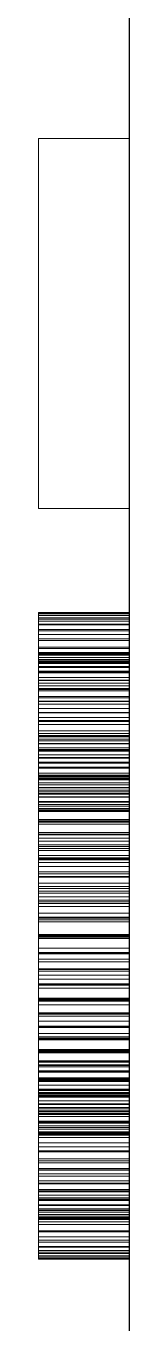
# Paper-space layout '01_三视图' of a CAD drawing. Header units: millimetres. Extents: x 8 to 450, y 8 to 289.
# Drawn here: x 177.12 to 177.25, y 88.308 to 90.158 of the extents above; entities that cross this region are included whole.
import ezdxf

# ---------------------------------------------------------------- set-up
doc = ezdxf.new("R2010")
doc.units = ezdxf.units.MM
doc.linetypes.add('WP_HIDDEN', pattern=[2.3, 1.5, -0.8])
doc.layers.add('HIDDEN', color=7, linetype='WP_HIDDEN', lineweight=13)
doc.layers.add('VISIBLE', color=7, linetype='CONTINUOUS', lineweight=25)

psp = doc.layouts.new('01_三视图')

# ---------------------------------------------------------------- linework, layer by layer
at = {"layer": 'HIDDEN'}
for points in [[(177.12, 89.4698), (177.12, 89.9977)], [(177.25, 89.9977), (177.12, 89.9977)], [(177.25, 89.4698), (177.25, 89.9977)], [(177.25, 89.4698), (177.12, 89.4698)], [(177.12, 89.3213), (177.12, 89.3218)], [(177.25, 89.3218), (177.12, 89.3218)], [(177.12, 89.3218), (177.12, 89.3208)], [(177.12, 89.3198), (177.12, 89.3213)], [(177.25, 89.3213), (177.12, 89.3213)], [(177.25, 89.3208), (177.12, 89.3208)], [(177.12, 89.3208), (177.12, 89.3176)], [(177.12, 89.3173), (177.12, 89.3198)], [(177.25, 89.3198), (177.12, 89.3198)], [(177.25, 89.3176), (177.12, 89.3176)], [(177.12, 89.3176), (177.12, 89.3123)], [(177.12, 89.3139), (177.12, 89.3173)], [(177.25, 89.3173), (177.12, 89.3173)], [(177.25, 89.3218), (177.25, 89.3208)], [(177.25, 89.3213), (177.25, 89.3218)], [(177.25, 89.3198), (177.25, 89.3213)], [(177.25, 89.3208), (177.25, 89.3176)], [(177.25, 89.3173), (177.25, 89.3198)], [(177.25, 89.3176), (177.25, 89.3123)], [(177.25, 89.3139), (177.25, 89.3173)], [(177.12, 89.3094), (177.12, 89.3139)], [(177.25, 89.3139), (177.12, 89.3139)], [(177.25, 89.3123), (177.12, 89.3123)], [(177.12, 89.3123), (177.12, 89.305)], [(177.12, 89.304), (177.12, 89.3094)], [(177.25, 89.3094), (177.12, 89.3094)], [(177.25, 89.305), (177.12, 89.305)], [(177.12, 89.305), (177.12, 89.2955)], [(177.12, 89.2975), (177.12, 89.304)], [(177.25, 89.304), (177.12, 89.304)], [(177.12, 89.2901), (177.12, 89.2975)], [(177.25, 89.2975), (177.12, 89.2975)], [(177.25, 89.3094), (177.25, 89.3139)], [(177.25, 89.3123), (177.25, 89.305)], [(177.25, 89.304), (177.25, 89.3094)], [(177.25, 89.305), (177.25, 89.2955)], [(177.25, 89.2975), (177.25, 89.304)], [(177.25, 89.2901), (177.25, 89.2975)], [(177.25, 89.2955), (177.12, 89.2955)], [(177.12, 89.2955), (177.12, 89.284)], [(177.12, 89.2816), (177.12, 89.2901)], [(177.25, 89.2901), (177.12, 89.2901)], [(177.25, 89.284), (177.12, 89.284)], [(177.12, 89.284), (177.12, 89.2703)], [(177.12, 89.2722), (177.12, 89.2816)], [(177.25, 89.2816), (177.12, 89.2816)], [(177.25, 89.2955), (177.25, 89.284)], [(177.25, 89.2816), (177.25, 89.2901)], [(177.25, 89.284), (177.25, 89.2703)], [(177.25, 89.2722), (177.25, 89.2816)], [(177.12, 89.2618), (177.12, 89.2722)], [(177.25, 89.2722), (177.12, 89.2722)], [(177.25, 89.2703), (177.12, 89.2703)], [(177.12, 89.2703), (177.12, 89.2545)], [(177.25, 89.2645), (177.12, 89.2645)], [(177.12, 89.2645), (177.12, 89.2641)], [(177.12, 89.2637), (177.12, 89.2645)], [(177.25, 89.2641), (177.12, 89.2641)], [(177.12, 89.2641), (177.12, 89.2628)], [(177.25, 89.2637), (177.12, 89.2637)], [(177.12, 89.2613), (177.12, 89.2637)], [(177.25, 89.2628), (177.12, 89.2628)], [(177.12, 89.2628), (177.12, 89.2606)], [(177.12, 89.2504), (177.12, 89.2618)], [(177.25, 89.2618), (177.12, 89.2618)], [(177.25, 89.2613), (177.12, 89.2613)], [(177.12, 89.2573), (177.12, 89.2613)], [(177.25, 89.2606), (177.12, 89.2606)], [(177.12, 89.2606), (177.12, 89.2576)], [(177.25, 89.2618), (177.25, 89.2722)], [(177.25, 89.2703), (177.25, 89.2545)], [(177.25, 89.2645), (177.25, 89.2641)], [(177.25, 89.2637), (177.25, 89.2645)], [(177.25, 89.2641), (177.25, 89.2628)], [(177.25, 89.2613), (177.25, 89.2637)], [(177.25, 89.2628), (177.25, 89.2606)], [(177.25, 89.2504), (177.25, 89.2618)], [(177.25, 89.2573), (177.25, 89.2613)], [(177.25, 89.2606), (177.25, 89.2576)], [(177.25, 89.2576), (177.12, 89.2576)], [(177.12, 89.2576), (177.12, 89.2536)], [(177.25, 89.2573), (177.12, 89.2573)], [(177.12, 89.2518), (177.12, 89.2573)], [(177.25, 89.2545), (177.12, 89.2545)], [(177.12, 89.2545), (177.12, 89.2367)], [(177.25, 89.2536), (177.12, 89.2536)], [(177.12, 89.2536), (177.12, 89.2488)], [(177.25, 89.2518), (177.12, 89.2518)], [(177.12, 89.2446), (177.12, 89.2518)], [(177.12, 89.238), (177.12, 89.2504)], [(177.25, 89.2504), (177.12, 89.2504)], [(177.25, 89.2488), (177.12, 89.2488)], [(177.12, 89.2488), (177.12, 89.2432)], [(177.25, 89.2446), (177.12, 89.2446)], [(177.12, 89.2358), (177.12, 89.2446)], [(177.25, 89.2432), (177.12, 89.2432)], [(177.12, 89.2432), (177.12, 89.2366)], [(177.25, 89.2576), (177.25, 89.2536)], [(177.25, 89.2518), (177.25, 89.2573)], [(177.25, 89.2545), (177.25, 89.2367)], [(177.25, 89.2536), (177.25, 89.2488)], [(177.25, 89.2446), (177.25, 89.2518)], [(177.25, 89.238), (177.25, 89.2504)], [(177.25, 89.2488), (177.25, 89.2432)], [(177.25, 89.2358), (177.25, 89.2446)], [(177.25, 89.2432), (177.25, 89.2366)], [(177.12, 89.2246), (177.12, 89.238)], [(177.25, 89.238), (177.12, 89.238)], [(177.25, 89.2367), (177.12, 89.2367)], [(177.12, 89.2367), (177.12, 89.217)], [(177.25, 89.2366), (177.12, 89.2366)], [(177.12, 89.2366), (177.12, 89.2292)], [(177.25, 89.2358), (177.12, 89.2358)], [(177.12, 89.2254), (177.12, 89.2358)], [(177.25, 89.2292), (177.12, 89.2292)], [(177.12, 89.2292), (177.12, 89.2209)], [(177.25, 89.2254), (177.12, 89.2254)], [(177.12, 89.2135), (177.12, 89.2254)], [(177.12, 89.2102), (177.12, 89.2246)], [(177.25, 89.2246), (177.12, 89.2246)], [(177.25, 89.2246), (177.25, 89.238)], [(177.25, 89.2367), (177.25, 89.217)], [(177.25, 89.2366), (177.25, 89.2292)], [(177.25, 89.2254), (177.25, 89.2358)], [(177.25, 89.2292), (177.25, 89.2209)], [(177.25, 89.2135), (177.25, 89.2254)], [(177.25, 89.2102), (177.25, 89.2246)], [(177.25, 89.2209), (177.12, 89.2209)], [(177.12, 89.2209), (177.12, 89.2117)], [(177.25, 89.217), (177.12, 89.217)], [(177.12, 89.217), (177.12, 89.1954)], [(177.25, 89.2135), (177.12, 89.2135)], [(177.12, 89.1999), (177.12, 89.2135)], [(177.25, 89.2117), (177.12, 89.2117)], [(177.12, 89.2117), (177.12, 89.2017)], [(177.12, 89.1948), (177.12, 89.2102)], [(177.25, 89.2102), (177.12, 89.2102)], [(177.25, 89.2209), (177.25, 89.2117)], [(177.25, 89.217), (177.25, 89.1954)], [(177.25, 89.1999), (177.25, 89.2135)], [(177.25, 89.2117), (177.25, 89.2017)], [(177.25, 89.1948), (177.25, 89.2102)], [(177.25, 89.2017), (177.12, 89.2017)], [(177.12, 89.2017), (177.12, 89.1908)], [(177.25, 89.1999), (177.12, 89.1999)], [(177.12, 89.1846), (177.12, 89.1999)], [(177.25, 89.1954), (177.12, 89.1954)], [(177.12, 89.1954), (177.12, 89.1718)], [(177.12, 89.1787), (177.12, 89.1948)], [(177.25, 89.1948), (177.12, 89.1948)], [(177.25, 89.1908), (177.12, 89.1908)], [(177.12, 89.1908), (177.12, 89.179)], [(177.25, 89.2017), (177.25, 89.1908)], [(177.25, 89.1846), (177.25, 89.1999)], [(177.25, 89.1954), (177.25, 89.1718)], [(177.25, 89.1787), (177.25, 89.1948)], [(177.25, 89.1908), (177.25, 89.179)], [(177.25, 89.1846), (177.12, 89.1846)], [(177.12, 89.1677), (177.12, 89.1846)], [(177.25, 89.179), (177.12, 89.179)], [(177.12, 89.179), (177.12, 89.1664)], [(177.12, 89.1619), (177.12, 89.1787)], [(177.25, 89.1787), (177.12, 89.1787)], [(177.25, 89.1718), (177.12, 89.1718)], [(177.12, 89.1718), (177.12, 89.1463)], [(177.25, 89.1677), (177.25, 89.1846)], [(177.25, 89.179), (177.25, 89.1664)], [(177.25, 89.1619), (177.25, 89.1787)], [(177.25, 89.1718), (177.25, 89.1463)], [(177.25, 89.1677), (177.12, 89.1677)], [(177.12, 89.1491), (177.12, 89.1677)], [(177.25, 89.1664), (177.12, 89.1664)], [(177.12, 89.1664), (177.12, 89.1528)], [(177.12, 89.1444), (177.12, 89.1619)], [(177.25, 89.1619), (177.12, 89.1619)], [(177.25, 89.1528), (177.12, 89.1528)], [(177.12, 89.1528), (177.12, 89.1386)], [(177.25, 89.1491), (177.25, 89.1677)], [(177.25, 89.1664), (177.25, 89.1528)], [(177.25, 89.1444), (177.25, 89.1619)], [(177.25, 89.1528), (177.25, 89.1386)], [(177.25, 89.1491), (177.12, 89.1491)], [(177.12, 89.1289), (177.12, 89.1491)], [(177.25, 89.1463), (177.12, 89.1463)], [(177.12, 89.1463), (177.12, 89.1189)], [(177.12, 89.1449), (177.12, 89.1462)], [(177.12, 89.1462), (177.12, 89.1449)], [(177.25, 89.1462), (177.12, 89.1462)], [(177.12, 89.141), (177.12, 89.1449)], [(177.12, 89.1449), (177.12, 89.1411)], [(177.25, 89.1449), (177.12, 89.1449)], [(177.25, 89.1449), (177.12, 89.1449)], [(177.12, 89.1264), (177.12, 89.1444)], [(177.25, 89.1444), (177.12, 89.1444)], [(177.12, 89.1411), (177.12, 89.1349)], [(177.25, 89.1411), (177.12, 89.1411)], [(177.12, 89.1345), (177.12, 89.141)], [(177.25, 89.141), (177.12, 89.141)], [(177.25, 89.1386), (177.12, 89.1386)], [(177.12, 89.1386), (177.12, 89.1238)], [(177.12, 89.1349), (177.12, 89.1261)], [(177.25, 89.1349), (177.12, 89.1349)], [(177.12, 89.1255), (177.12, 89.1345)], [(177.25, 89.1345), (177.12, 89.1345)], [(177.25, 89.1289), (177.25, 89.1491)], [(177.25, 89.1463), (177.25, 89.1189)], [(177.25, 89.1449), (177.25, 89.1462)], [(177.25, 89.1462), (177.25, 89.1449)], [(177.25, 89.141), (177.25, 89.1449)], [(177.25, 89.1449), (177.25, 89.1411)], [(177.25, 89.1264), (177.25, 89.1444)], [(177.25, 89.1411), (177.25, 89.1349)], [(177.25, 89.1345), (177.25, 89.141)], [(177.25, 89.1386), (177.25, 89.1238)], [(177.25, 89.1349), (177.25, 89.1261)], [(177.25, 89.1255), (177.25, 89.1345)], [(177.25, 89.1289), (177.12, 89.1289)], [(177.12, 89.107), (177.12, 89.1289)], [(177.12, 89.1077), (177.12, 89.1264)], [(177.25, 89.1264), (177.12, 89.1264)], [(177.12, 89.1261), (177.12, 89.1148)], [(177.25, 89.1261), (177.12, 89.1261)], [(177.12, 89.1139), (177.12, 89.1255)], [(177.25, 89.1255), (177.12, 89.1255)], [(177.25, 89.1238), (177.12, 89.1238)], [(177.12, 89.1238), (177.12, 89.1084)], [(177.25, 89.1189), (177.12, 89.1189)], [(177.12, 89.1189), (177.12, 89.0896)], [(177.12, 89.1148), (177.12, 89.1011)], [(177.25, 89.1148), (177.12, 89.1148)], [(177.12, 89.0997), (177.12, 89.1139)], [(177.25, 89.1139), (177.12, 89.1139)], [(177.25, 89.107), (177.25, 89.1289)], [(177.25, 89.1077), (177.25, 89.1264)], [(177.25, 89.1261), (177.25, 89.1148)], [(177.25, 89.1139), (177.25, 89.1255)], [(177.25, 89.1238), (177.25, 89.1084)], [(177.25, 89.1189), (177.25, 89.0896)], [(177.25, 89.1148), (177.25, 89.1011)], [(177.25, 89.0997), (177.25, 89.1139)], [(177.25, 89.1084), (177.12, 89.1084)], [(177.12, 89.1084), (177.12, 89.0925)], [(177.12, 89.0883), (177.12, 89.1077)], [(177.25, 89.1077), (177.12, 89.1077)], [(177.25, 89.107), (177.12, 89.107)], [(177.12, 89.0835), (177.12, 89.107)], [(177.12, 89.1011), (177.12, 89.0848)], [(177.25, 89.1011), (177.12, 89.1011)], [(177.12, 89.0829), (177.12, 89.0997)], [(177.25, 89.0997), (177.12, 89.0997)], [(177.25, 89.1084), (177.25, 89.0925)], [(177.25, 89.0883), (177.25, 89.1077)], [(177.25, 89.0835), (177.25, 89.107)], [(177.25, 89.1011), (177.25, 89.0848)], [(177.25, 89.0829), (177.25, 89.0997)], [(177.25, 89.0925), (177.12, 89.0925)], [(177.12, 89.0925), (177.12, 89.076)], [(177.25, 89.0896), (177.12, 89.0896)], [(177.12, 89.0896), (177.12, 89.0583)], [(177.12, 89.0684), (177.12, 89.0883)], [(177.25, 89.0883), (177.12, 89.0883)], [(177.12, 89.0869), (177.12, 89.0879)], [(177.12, 89.0879), (177.12, 89.0869)], [(177.25, 89.0879), (177.12, 89.0879)], [(177.12, 89.0838), (177.12, 89.0869)], [(177.12, 89.0869), (177.12, 89.084)], [(177.25, 89.0869), (177.12, 89.0869)], [(177.25, 89.0869), (177.12, 89.0869)], [(177.12, 89.0848), (177.12, 89.066)], [(177.25, 89.0848), (177.12, 89.0848)], [(177.12, 89.084), (177.12, 89.079)], [(177.25, 89.084), (177.12, 89.084)], [(177.12, 89.0787), (177.12, 89.0838)], [(177.25, 89.0838), (177.12, 89.0838)], [(177.25, 89.0835), (177.12, 89.0835)], [(177.12, 89.0583), (177.12, 89.0835)], [(177.12, 89.0636), (177.12, 89.0829)], [(177.25, 89.0829), (177.12, 89.0829)], [(177.12, 89.079), (177.12, 89.0721)], [(177.25, 89.079), (177.12, 89.079)], [(177.12, 89.0716), (177.12, 89.0787)], [(177.25, 89.0787), (177.12, 89.0787)], [(177.25, 89.076), (177.12, 89.076)], [(177.12, 89.076), (177.12, 89.059)], [(177.25, 89.0925), (177.25, 89.076)], [(177.25, 89.0896), (177.25, 89.0583)], [(177.25, 89.0684), (177.25, 89.0883)], [(177.25, 89.0869), (177.25, 89.0879)], [(177.25, 89.0879), (177.25, 89.0869)], [(177.25, 89.0838), (177.25, 89.0869)], [(177.25, 89.0869), (177.25, 89.084)], [(177.25, 89.0848), (177.25, 89.066)], [(177.25, 89.084), (177.25, 89.079)], [(177.25, 89.0787), (177.25, 89.0838)], [(177.25, 89.0583), (177.25, 89.0835)], [(177.25, 89.0636), (177.25, 89.0829)], [(177.25, 89.079), (177.25, 89.0721)], [(177.25, 89.0716), (177.25, 89.0787)], [(177.25, 89.076), (177.25, 89.059)], [(177.12, 89.0721), (177.12, 89.0631)], [(177.25, 89.0721), (177.12, 89.0721)], [(177.12, 89.0624), (177.12, 89.0716)], [(177.25, 89.0716), (177.12, 89.0716)], [(177.12, 89.0478), (177.12, 89.0684)], [(177.25, 89.0684), (177.12, 89.0684)], [(177.12, 89.066), (177.12, 89.0453)], [(177.25, 89.066), (177.12, 89.066)], [(177.12, 89.0423), (177.12, 89.0636)], [(177.25, 89.0636), (177.12, 89.0636)], [(177.12, 89.0631), (177.12, 89.0522)], [(177.25, 89.0631), (177.12, 89.0631)], [(177.12, 89.0511), (177.12, 89.0624)], [(177.25, 89.0624), (177.12, 89.0624)], [(177.25, 89.059), (177.12, 89.059)], [(177.12, 89.059), (177.12, 89.0414)], [(177.25, 89.0583), (177.12, 89.0583)], [(177.25, 89.0721), (177.25, 89.0631)], [(177.25, 89.0624), (177.25, 89.0716)], [(177.25, 89.0478), (177.25, 89.0684)], [(177.25, 89.066), (177.25, 89.0453)], [(177.25, 89.0423), (177.25, 89.0636)], [(177.25, 89.0631), (177.25, 89.0522)], [(177.25, 89.0511), (177.25, 89.0624)], [(177.25, 89.059), (177.25, 89.0414)], [(177.12, 89.0522), (177.12, 89.0393)], [(177.25, 89.0522), (177.12, 89.0522)], [(177.12, 89.0379), (177.12, 89.0511)], [(177.25, 89.0511), (177.12, 89.0511)], [(177.12, 89.0266), (177.12, 89.0478)], [(177.25, 89.0478), (177.12, 89.0478)], [(177.12, 89.0453), (177.12, 89.0232)], [(177.25, 89.0453), (177.12, 89.0453)], [(177.12, 89.0197), (177.12, 89.0423)], [(177.25, 89.0423), (177.12, 89.0423)], [(177.25, 89.0414), (177.12, 89.0414)], [(177.12, 89.0414), (177.12, 89.0233)], [(177.12, 89.0393), (177.12, 89.0244)], [(177.25, 89.0393), (177.12, 89.0393)], [(177.25, 89.0522), (177.25, 89.0393)], [(177.25, 89.0379), (177.25, 89.0511)], [(177.25, 89.0266), (177.25, 89.0478)], [(177.25, 89.0453), (177.25, 89.0232)], [(177.25, 89.0197), (177.25, 89.0423)], [(177.25, 89.0414), (177.25, 89.0233)], [(177.25, 89.0393), (177.25, 89.0244)], [(177.12, 89.0225), (177.12, 89.0379)], [(177.25, 89.0379), (177.12, 89.0379)], [(177.12, 89.0048), (177.12, 89.0266)], [(177.25, 89.0266), (177.12, 89.0266)], [(177.12, 89.0244), (177.12, 89.008)], [(177.25, 89.0244), (177.12, 89.0244)], [(177.25, 89.0233), (177.12, 89.0233)], [(177.12, 89.0233), (177.12, 89.0045)], [(177.12, 89.0232), (177.12, 88.9998)], [(177.25, 89.0232), (177.12, 89.0232)], [(177.12, 89.0057), (177.12, 89.0225)], [(177.25, 89.0225), (177.12, 89.0225)], [(177.25, 89.0225), (177.25, 89.0379)], [(177.25, 89.0048), (177.25, 89.0266)], [(177.25, 89.0244), (177.25, 89.008)], [(177.25, 89.0233), (177.25, 89.0045)], [(177.25, 89.0232), (177.25, 88.9998)], [(177.25, 89.0057), (177.25, 89.0225)], [(177.12, 88.9958), (177.12, 89.0197)], [(177.25, 89.0197), (177.12, 89.0197)], [(177.12, 89.008), (177.12, 88.9905)], [(177.25, 89.008), (177.12, 89.008)], [(177.12, 88.9878), (177.12, 89.0057)], [(177.25, 89.0057), (177.12, 89.0057)], [(177.12, 88.9824), (177.12, 89.0048)], [(177.25, 89.0048), (177.12, 89.0048)], [(177.25, 89.0045), (177.12, 89.0045)], [(177.12, 89.0045), (177.12, 88.9853)], [(177.25, 88.9958), (177.25, 89.0197)], [(177.25, 89.008), (177.25, 88.9905)], [(177.25, 88.9878), (177.25, 89.0057)], [(177.25, 88.9824), (177.25, 89.0048)], [(177.25, 89.0045), (177.25, 88.9853)], [(177.12, 88.9998), (177.12, 88.975)], [(177.25, 88.9998), (177.12, 88.9998)], [(177.12, 88.9706), (177.12, 88.9958)], [(177.25, 88.9958), (177.12, 88.9958)], [(177.12, 88.9905), (177.12, 88.9718)], [(177.25, 88.9905), (177.12, 88.9905)], [(177.12, 88.969), (177.12, 88.9878)], [(177.25, 88.9878), (177.12, 88.9878)], [(177.25, 88.9853), (177.12, 88.9853)], [(177.12, 88.9853), (177.12, 88.9654)], [(177.25, 88.9998), (177.25, 88.975)], [(177.25, 88.9706), (177.25, 88.9958)], [(177.25, 88.9905), (177.25, 88.9718)], [(177.25, 88.969), (177.25, 88.9878)], [(177.25, 88.9853), (177.25, 88.9654)], [(177.12, 88.9593), (177.12, 88.9824)], [(177.25, 88.9824), (177.12, 88.9824)], [(177.12, 88.975), (177.12, 88.949)], [(177.25, 88.975), (177.12, 88.975)], [(177.12, 88.9718), (177.12, 88.952)], [(177.25, 88.9718), (177.12, 88.9718)], [(177.12, 88.9441), (177.12, 88.9706)], [(177.25, 88.9706), (177.12, 88.9706)], [(177.12, 88.9491), (177.12, 88.969)], [(177.25, 88.969), (177.12, 88.969)], [(177.25, 88.9654), (177.12, 88.9654)], [(177.12, 88.9654), (177.12, 88.945)], [(177.25, 88.9593), (177.25, 88.9824)], [(177.25, 88.975), (177.25, 88.949)], [(177.25, 88.9718), (177.25, 88.952)], [(177.25, 88.9441), (177.25, 88.9706)], [(177.25, 88.9491), (177.25, 88.969)], [(177.25, 88.9654), (177.25, 88.945)], [(177.12, 88.9356), (177.12, 88.9593)], [(177.25, 88.9593), (177.12, 88.9593)], [(177.12, 88.952), (177.12, 88.9311)], [(177.25, 88.952), (177.12, 88.952)], [(177.12, 88.9283), (177.12, 88.9491)], [(177.25, 88.9491), (177.12, 88.9491)], [(177.12, 88.949), (177.12, 88.9215)], [(177.25, 88.949), (177.12, 88.949)], [(177.25, 88.9356), (177.25, 88.9593)], [(177.25, 88.952), (177.25, 88.9311)], [(177.25, 88.9283), (177.25, 88.9491)], [(177.25, 88.949), (177.25, 88.9215)], [(177.25, 88.945), (177.12, 88.945)], [(177.12, 88.945), (177.12, 88.9241)], [(177.12, 88.9164), (177.12, 88.9441)], [(177.25, 88.9441), (177.12, 88.9441)], [(177.12, 88.9113), (177.12, 88.9356)], [(177.25, 88.9356), (177.12, 88.9356)], [(177.12, 88.9311), (177.12, 88.9091)], [(177.25, 88.9311), (177.12, 88.9311)], [(177.12, 88.9065), (177.12, 88.9283)], [(177.25, 88.9283), (177.12, 88.9283)], [(177.25, 88.945), (177.25, 88.9241)], [(177.25, 88.9164), (177.25, 88.9441)], [(177.25, 88.9113), (177.25, 88.9356)], [(177.25, 88.9311), (177.25, 88.9091)], [(177.25, 88.9065), (177.25, 88.9283)], [(177.25, 88.9241), (177.12, 88.9241)], [(177.12, 88.9241), (177.12, 88.9026)], [(177.12, 88.9215), (177.12, 88.8928)], [(177.25, 88.9215), (177.12, 88.9215)], [(177.12, 88.8873), (177.12, 88.9164)], [(177.25, 88.9164), (177.12, 88.9164)], [(177.12, 88.8863), (177.12, 88.9113)], [(177.25, 88.9113), (177.12, 88.9113)], [(177.12, 88.9091), (177.12, 88.8859)], [(177.25, 88.9091), (177.12, 88.9091)], [(177.25, 88.9241), (177.25, 88.9026)], [(177.25, 88.9215), (177.25, 88.8928)], [(177.25, 88.8873), (177.25, 88.9164)], [(177.25, 88.8863), (177.25, 88.9113)], [(177.25, 88.9091), (177.25, 88.8859)], [(177.12, 88.8836), (177.12, 88.9065)], [(177.25, 88.9065), (177.12, 88.9065)], [(177.25, 88.9026), (177.12, 88.9026)], [(177.12, 88.9026), (177.12, 88.8805)], [(177.12, 88.8928), (177.12, 88.8626)], [(177.25, 88.8928), (177.12, 88.8928)], [(177.25, 88.8836), (177.25, 88.9065)], [(177.25, 88.9026), (177.25, 88.8805)], [(177.25, 88.8928), (177.25, 88.8626)], [(177.12, 88.8569), (177.12, 88.8873)], [(177.25, 88.8873), (177.12, 88.8873)], [(177.12, 88.8607), (177.12, 88.8863)], [(177.25, 88.8863), (177.12, 88.8863)], [(177.12, 88.8859), (177.12, 88.8617)], [(177.25, 88.8859), (177.12, 88.8859)], [(177.12, 88.8598), (177.12, 88.8836)], [(177.25, 88.8836), (177.12, 88.8836)], [(177.25, 88.8805), (177.12, 88.8805)], [(177.12, 88.8805), (177.12, 88.8579)], [(177.25, 88.8569), (177.25, 88.8873)], [(177.25, 88.8607), (177.25, 88.8863)], [(177.25, 88.8859), (177.25, 88.8617)], [(177.25, 88.8598), (177.25, 88.8836)], [(177.25, 88.8805), (177.25, 88.8579)], [(177.12, 88.8626), (177.12, 88.843)], [(177.25, 88.8626), (177.12, 88.8626)], [(177.12, 88.8617), (177.12, 88.8367)], [(177.25, 88.8617), (177.12, 88.8617)], [(177.12, 88.8351), (177.12, 88.8607)], [(177.25, 88.8607), (177.12, 88.8607)], [(177.12, 88.8357), (177.12, 88.8598)], [(177.25, 88.8598), (177.12, 88.8598)], [(177.25, 88.8579), (177.12, 88.8579)], [(177.12, 88.8579), (177.12, 88.8354)], [(177.12, 88.8272), (177.12, 88.8569)], [(177.25, 88.8569), (177.12, 88.8569)], [(177.25, 88.8626), (177.25, 88.843)], [(177.25, 88.8617), (177.25, 88.8367)], [(177.25, 88.8351), (177.25, 88.8607)], [(177.25, 88.8357), (177.25, 88.8598)], [(177.25, 88.8579), (177.25, 88.8354)], [(177.25, 88.8272), (177.25, 88.8569)], [(177.12, 88.843), (177.12, 88.8237)], [(177.25, 88.843), (177.12, 88.843)], [(177.12, 88.8367), (177.12, 88.813)], [(177.25, 88.8367), (177.12, 88.8367)], [(177.12, 88.8127), (177.12, 88.8357)], [(177.25, 88.8357), (177.12, 88.8357)], [(177.25, 88.8354), (177.12, 88.8354)], [(177.12, 88.8354), (177.12, 88.8134)], [(177.12, 88.8102), (177.12, 88.8351)], [(177.25, 88.8351), (177.12, 88.8351)], [(177.25, 88.843), (177.25, 88.8237)], [(177.25, 88.8367), (177.25, 88.813)], [(177.25, 88.8127), (177.25, 88.8357)], [(177.25, 88.8354), (177.25, 88.8134)], [(177.25, 88.8102), (177.25, 88.8351)], [(177.12, 88.7989), (177.12, 88.8272)], [(177.25, 88.8272), (177.12, 88.8272)], [(177.12, 88.8237), (177.12, 88.8047)], [(177.25, 88.8237), (177.12, 88.8237)], [(177.25, 88.7989), (177.25, 88.8272)], [(177.25, 88.8237), (177.25, 88.8047)], [(177.25, 88.8134), (177.12, 88.8134)], [(177.12, 88.8134), (177.12, 88.792)], [(177.12, 88.813), (177.12, 88.7904)], [(177.25, 88.813), (177.12, 88.813)], [(177.12, 88.7907), (177.12, 88.8127)], [(177.25, 88.8127), (177.12, 88.8127)], [(177.12, 88.7859), (177.12, 88.8102)], [(177.25, 88.8102), (177.12, 88.8102)], [(177.12, 88.8047), (177.12, 88.786)], [(177.25, 88.8047), (177.12, 88.8047)], [(177.12, 88.7718), (177.12, 88.7989)], [(177.25, 88.7989), (177.12, 88.7989)], [(177.25, 88.8134), (177.25, 88.792)], [(177.25, 88.813), (177.25, 88.7904)], [(177.25, 88.7907), (177.25, 88.8127)], [(177.25, 88.7859), (177.25, 88.8102)], [(177.25, 88.8047), (177.25, 88.786)], [(177.25, 88.7718), (177.25, 88.7989)], [(177.25, 88.792), (177.12, 88.792)], [(177.12, 88.792), (177.12, 88.7712)], [(177.12, 88.7698), (177.12, 88.7907)], [(177.25, 88.7907), (177.12, 88.7907)], [(177.12, 88.7904), (177.12, 88.7691)], [(177.25, 88.7904), (177.12, 88.7904)], [(177.12, 88.786), (177.12, 88.7677)], [(177.25, 88.786), (177.12, 88.786)], [(177.12, 88.7622), (177.12, 88.7859)], [(177.25, 88.7859), (177.12, 88.7859)], [(177.25, 88.792), (177.25, 88.7712)], [(177.25, 88.7698), (177.25, 88.7907)], [(177.25, 88.7904), (177.25, 88.7691)], [(177.25, 88.786), (177.25, 88.7677)], [(177.25, 88.7622), (177.25, 88.7859)], [(177.12, 88.7461), (177.12, 88.7718)], [(177.25, 88.7718), (177.12, 88.7718)], [(177.25, 88.7712), (177.12, 88.7712)], [(177.12, 88.7712), (177.12, 88.751)], [(177.12, 88.7499), (177.12, 88.7698)], [(177.25, 88.7698), (177.12, 88.7698)], [(177.12, 88.7691), (177.12, 88.7489)], [(177.25, 88.7691), (177.12, 88.7691)], [(177.12, 88.7677), (177.12, 88.7497)], [(177.25, 88.7677), (177.12, 88.7677)], [(177.12, 88.7391), (177.12, 88.7622)], [(177.25, 88.7622), (177.12, 88.7622)], [(177.25, 88.7461), (177.25, 88.7718)], [(177.25, 88.7712), (177.25, 88.751)], [(177.25, 88.7499), (177.25, 88.7698)], [(177.25, 88.7691), (177.25, 88.7489)], [(177.25, 88.7677), (177.25, 88.7497)], [(177.25, 88.7391), (177.25, 88.7622)], [(177.25, 88.751), (177.12, 88.751)], [(177.12, 88.751), (177.12, 88.7313)], [(177.12, 88.7311), (177.12, 88.7499)], [(177.25, 88.7499), (177.12, 88.7499)], [(177.12, 88.7497), (177.12, 88.732)], [(177.25, 88.7497), (177.12, 88.7497)], [(177.12, 88.7489), (177.12, 88.7299)], [(177.25, 88.7489), (177.12, 88.7489)], [(177.12, 88.7216), (177.12, 88.7461)], [(177.25, 88.7461), (177.12, 88.7461)], [(177.25, 88.751), (177.25, 88.7313)], [(177.25, 88.7311), (177.25, 88.7499)], [(177.25, 88.7497), (177.25, 88.732)], [(177.25, 88.7489), (177.25, 88.7299)], [(177.25, 88.7216), (177.25, 88.7461)], [(177.12, 88.7166), (177.12, 88.7391)], [(177.25, 88.7391), (177.12, 88.7391)], [(177.12, 88.732), (177.12, 88.7147)], [(177.25, 88.732), (177.12, 88.732)], [(177.25, 88.7313), (177.12, 88.7313)], [(177.12, 88.7313), (177.12, 88.7122)], [(177.12, 88.7133), (177.12, 88.7311)], [(177.25, 88.7311), (177.12, 88.7311)], [(177.12, 88.7299), (177.12, 88.7122)], [(177.25, 88.7299), (177.12, 88.7299)], [(177.25, 88.7166), (177.25, 88.7391)], [(177.25, 88.732), (177.25, 88.7147)], [(177.25, 88.7313), (177.25, 88.7122)], [(177.25, 88.7133), (177.25, 88.7311)], [(177.25, 88.7299), (177.25, 88.7122)], [(177.12, 88.6984), (177.12, 88.7216)], [(177.25, 88.7216), (177.12, 88.7216)], [(177.12, 88.6948), (177.12, 88.7166)], [(177.25, 88.7166), (177.12, 88.7166)], [(177.12, 88.7147), (177.12, 88.698)], [(177.25, 88.7147), (177.12, 88.7147)], [(177.12, 88.6965), (177.12, 88.7133)], [(177.25, 88.7133), (177.12, 88.7133)], [(177.25, 88.7122), (177.12, 88.7122)], [(177.12, 88.7122), (177.12, 88.6937)], [(177.12, 88.7122), (177.12, 88.6956)], [(177.25, 88.7122), (177.12, 88.7122)], [(177.25, 88.6984), (177.25, 88.7216)], [(177.25, 88.6948), (177.25, 88.7166)], [(177.25, 88.7147), (177.25, 88.698)], [(177.25, 88.6965), (177.25, 88.7133)], [(177.25, 88.7122), (177.25, 88.6937)], [(177.25, 88.7122), (177.25, 88.6956)], [(177.12, 88.6765), (177.12, 88.6984)], [(177.25, 88.6984), (177.12, 88.6984)], [(177.12, 88.698), (177.12, 88.6824)], [(177.25, 88.698), (177.12, 88.698)], [(177.12, 88.6813), (177.12, 88.6965)], [(177.25, 88.6965), (177.12, 88.6965)], [(177.12, 88.6956), (177.12, 88.6806)], [(177.25, 88.6956), (177.12, 88.6956)], [(177.12, 88.6736), (177.12, 88.6948)], [(177.25, 88.6948), (177.12, 88.6948)], [(177.25, 88.6937), (177.12, 88.6937)], [(177.12, 88.6937), (177.12, 88.6757)], [(177.25, 88.6765), (177.25, 88.6984)], [(177.25, 88.698), (177.25, 88.6824)], [(177.25, 88.6813), (177.25, 88.6965)], [(177.25, 88.6956), (177.25, 88.6806)], [(177.25, 88.6736), (177.25, 88.6948)], [(177.25, 88.6937), (177.25, 88.6757)], [(177.12, 88.6824), (177.12, 88.6679)], [(177.25, 88.6824), (177.12, 88.6824)], [(177.12, 88.6681), (177.12, 88.6813)], [(177.25, 88.6813), (177.12, 88.6813)], [(177.12, 88.6806), (177.12, 88.6676)], [(177.25, 88.6806), (177.12, 88.6806)], [(177.12, 88.656), (177.12, 88.6765)], [(177.25, 88.6765), (177.12, 88.6765)], [(177.25, 88.6757), (177.12, 88.6757)], [(177.12, 88.6757), (177.12, 88.6583)], [(177.12, 88.6531), (177.12, 88.6736)], [(177.25, 88.6736), (177.12, 88.6736)], [(177.25, 88.6824), (177.25, 88.6679)], [(177.25, 88.6681), (177.25, 88.6813)], [(177.25, 88.6806), (177.25, 88.6676)], [(177.25, 88.656), (177.25, 88.6765)], [(177.25, 88.6757), (177.25, 88.6583)], [(177.25, 88.6531), (177.25, 88.6736)], [(177.12, 88.657), (177.12, 88.6681)], [(177.25, 88.6681), (177.12, 88.6681)], [(177.12, 88.6679), (177.12, 88.6544)], [(177.25, 88.6679), (177.12, 88.6679)], [(177.12, 88.6676), (177.12, 88.6566)], [(177.25, 88.6676), (177.12, 88.6676)], [(177.12, 88.6401), (177.12, 88.666)], [(177.25, 88.666), (177.12, 88.666)], [(177.12, 88.666), (177.12, 88.6349)], [(177.25, 88.6583), (177.12, 88.6583)], [(177.12, 88.6583), (177.12, 88.6414)], [(177.12, 88.6478), (177.12, 88.657)], [(177.25, 88.657), (177.12, 88.657)], [(177.12, 88.6566), (177.12, 88.6476)], [(177.25, 88.6566), (177.12, 88.6566)], [(177.12, 88.6373), (177.12, 88.656)], [(177.25, 88.656), (177.12, 88.656)], [(177.12, 88.6544), (177.12, 88.642)], [(177.25, 88.6544), (177.12, 88.6544)], [(177.12, 88.6331), (177.12, 88.6531)], [(177.25, 88.6531), (177.12, 88.6531)], [(177.25, 88.657), (177.25, 88.6681)], [(177.25, 88.6679), (177.25, 88.6544)], [(177.25, 88.6676), (177.25, 88.6566)], [(177.25, 88.666), (177.25, 88.6349)], [(177.25, 88.6401), (177.25, 88.666)], [(177.25, 88.6583), (177.25, 88.6414)], [(177.25, 88.6478), (177.25, 88.657)], [(177.25, 88.6566), (177.25, 88.6476)], [(177.25, 88.6373), (177.25, 88.656)], [(177.25, 88.6544), (177.25, 88.642)], [(177.25, 88.6331), (177.25, 88.6531)], [(177.12, 88.6407), (177.12, 88.6478)], [(177.25, 88.6478), (177.12, 88.6478)], [(177.12, 88.6476), (177.12, 88.6406)], [(177.25, 88.6476), (177.12, 88.6476)], [(177.12, 88.642), (177.12, 88.6306)], [(177.25, 88.642), (177.12, 88.642)], [(177.25, 88.6414), (177.12, 88.6414)], [(177.12, 88.6414), (177.12, 88.6252)], [(177.12, 88.6357), (177.12, 88.6407)], [(177.25, 88.6407), (177.12, 88.6407)], [(177.12, 88.6406), (177.12, 88.6356)], [(177.25, 88.6406), (177.12, 88.6406)], [(177.12, 88.616), (177.12, 88.6401)], [(177.25, 88.6401), (177.12, 88.6401)], [(177.12, 88.6211), (177.12, 88.6373)], [(177.25, 88.6373), (177.12, 88.6373)], [(177.12, 88.6326), (177.12, 88.6357)], [(177.25, 88.6357), (177.12, 88.6357)], [(177.12, 88.6356), (177.12, 88.6326)], [(177.25, 88.6356), (177.12, 88.6356)], [(177.25, 88.6349), (177.12, 88.6349)], [(177.12, 88.6349), (177.12, 88.6057)], [(177.12, 88.6138), (177.12, 88.6331)], [(177.25, 88.6331), (177.12, 88.6331)], [(177.12, 88.6326), (177.12, 88.6316)], [(177.12, 88.6316), (177.12, 88.6326)], [(177.25, 88.6326), (177.12, 88.6326)], [(177.25, 88.6326), (177.12, 88.6326)], [(177.25, 88.6316), (177.12, 88.6316)], [(177.25, 88.6407), (177.25, 88.6478)], [(177.25, 88.6476), (177.25, 88.6406)], [(177.25, 88.642), (177.25, 88.6306)], [(177.25, 88.6414), (177.25, 88.6252)], [(177.25, 88.6357), (177.25, 88.6407)], [(177.25, 88.6406), (177.25, 88.6356)], [(177.25, 88.616), (177.25, 88.6401)], [(177.25, 88.6211), (177.25, 88.6373)], [(177.25, 88.6326), (177.25, 88.6357)], [(177.25, 88.6356), (177.25, 88.6326)], [(177.25, 88.6349), (177.25, 88.6057)], [(177.25, 88.6138), (177.25, 88.6331)], [(177.25, 88.6326), (177.25, 88.6316)], [(177.25, 88.6316), (177.25, 88.6326)], [(177.12, 88.6306), (177.12, 88.6203)], [(177.25, 88.6306), (177.12, 88.6306)], [(177.25, 88.6252), (177.12, 88.6252)], [(177.12, 88.6252), (177.12, 88.6095)], [(177.12, 88.6074), (177.12, 88.6211)], [(177.25, 88.6211), (177.12, 88.6211)], [(177.12, 88.6203), (177.12, 88.6111)], [(177.25, 88.6203), (177.12, 88.6203)], [(177.12, 88.5936), (177.12, 88.616)], [(177.25, 88.616), (177.12, 88.616)], [(177.12, 88.5951), (177.12, 88.6138)], [(177.25, 88.6138), (177.12, 88.6138)], [(177.25, 88.6306), (177.25, 88.6203)], [(177.25, 88.6252), (177.25, 88.6095)], [(177.25, 88.6074), (177.25, 88.6211)], [(177.25, 88.6203), (177.25, 88.6111)], [(177.25, 88.5936), (177.25, 88.616)], [(177.25, 88.5951), (177.25, 88.6138)], [(177.12, 88.6111), (177.12, 88.6029)], [(177.25, 88.6111), (177.12, 88.6111)], [(177.25, 88.6095), (177.12, 88.6095)], [(177.12, 88.6095), (177.12, 88.5943)], [(177.12, 88.5962), (177.12, 88.6074)], [(177.25, 88.6074), (177.12, 88.6074)], [(177.25, 88.6057), (177.12, 88.6057)], [(177.12, 88.6057), (177.12, 88.5783)], [(177.12, 88.6029), (177.12, 88.5958)], [(177.25, 88.6029), (177.12, 88.6029)], [(177.12, 88.5875), (177.12, 88.5962)], [(177.25, 88.5962), (177.12, 88.5962)], [(177.12, 88.5958), (177.12, 88.5899)], [(177.25, 88.5958), (177.12, 88.5958)], [(177.12, 88.577), (177.12, 88.5951)], [(177.25, 88.5951), (177.12, 88.5951)], [(177.25, 88.6111), (177.25, 88.6029)], [(177.25, 88.6095), (177.25, 88.5943)], [(177.25, 88.5962), (177.25, 88.6074)], [(177.25, 88.6057), (177.25, 88.5783)], [(177.25, 88.6029), (177.25, 88.5958)], [(177.25, 88.5875), (177.25, 88.5962)], [(177.25, 88.5958), (177.25, 88.5899)], [(177.25, 88.577), (177.25, 88.5951)], [(177.25, 88.5943), (177.12, 88.5943)], [(177.12, 88.5943), (177.12, 88.5798)], [(177.12, 88.5729), (177.12, 88.5936)], [(177.25, 88.5936), (177.12, 88.5936)], [(177.12, 88.5899), (177.12, 88.585)], [(177.25, 88.5899), (177.12, 88.5899)], [(177.12, 88.5812), (177.12, 88.5875)], [(177.25, 88.5875), (177.12, 88.5875)], [(177.12, 88.585), (177.12, 88.5811)], [(177.25, 88.585), (177.12, 88.585)], [(177.12, 88.5775), (177.12, 88.5812)], [(177.25, 88.5812), (177.12, 88.5812)], [(177.12, 88.5811), (177.12, 88.5784)], [(177.25, 88.5811), (177.12, 88.5811)], [(177.25, 88.5798), (177.12, 88.5798)], [(177.12, 88.5798), (177.12, 88.5657)], [(177.12, 88.5784), (177.12, 88.5768)], [(177.25, 88.5784), (177.12, 88.5784)], [(177.25, 88.5783), (177.12, 88.5783)], [(177.12, 88.5783), (177.12, 88.5527)], [(177.12, 88.5762), (177.12, 88.5775)], [(177.25, 88.5775), (177.12, 88.5775)], [(177.12, 88.5596), (177.12, 88.577)], [(177.25, 88.577), (177.12, 88.577)], [(177.12, 88.5768), (177.12, 88.5762)], [(177.25, 88.5768), (177.12, 88.5768)], [(177.25, 88.5762), (177.12, 88.5762)], [(177.25, 88.5943), (177.25, 88.5798)], [(177.25, 88.5729), (177.25, 88.5936)], [(177.25, 88.5899), (177.25, 88.585)], [(177.25, 88.5812), (177.25, 88.5875)], [(177.25, 88.585), (177.25, 88.5811)], [(177.25, 88.5775), (177.25, 88.5812)], [(177.25, 88.5811), (177.25, 88.5784)], [(177.25, 88.5798), (177.25, 88.5657)], [(177.25, 88.5784), (177.25, 88.5768)], [(177.25, 88.5783), (177.25, 88.5527)], [(177.25, 88.5762), (177.25, 88.5775)], [(177.25, 88.5596), (177.25, 88.577)], [(177.25, 88.5768), (177.25, 88.5762)], [(177.12, 88.554), (177.12, 88.5729)], [(177.25, 88.5729), (177.12, 88.5729)], [(177.25, 88.5657), (177.12, 88.5657)], [(177.12, 88.5657), (177.12, 88.5525)], [(177.12, 88.5428), (177.12, 88.5596)], [(177.25, 88.5596), (177.12, 88.5596)], [(177.25, 88.554), (177.25, 88.5729)], [(177.25, 88.5657), (177.25, 88.5525)], [(177.25, 88.5428), (177.25, 88.5596)], [(177.12, 88.5368), (177.12, 88.554)], [(177.25, 88.554), (177.12, 88.554)], [(177.25, 88.5527), (177.12, 88.5527)], [(177.12, 88.5527), (177.12, 88.529)], [(177.25, 88.5525), (177.12, 88.5525)], [(177.12, 88.5525), (177.12, 88.54)], [(177.12, 88.5266), (177.12, 88.5428)], [(177.25, 88.5428), (177.12, 88.5428)], [(177.25, 88.54), (177.12, 88.54)], [(177.12, 88.54), (177.12, 88.5284)], [(177.25, 88.5368), (177.25, 88.554)], [(177.25, 88.5527), (177.25, 88.529)], [(177.25, 88.5525), (177.25, 88.54)], [(177.25, 88.5266), (177.25, 88.5428)], [(177.25, 88.54), (177.25, 88.5284)], [(177.12, 88.5213), (177.12, 88.5368)], [(177.25, 88.5368), (177.12, 88.5368)], [(177.25, 88.529), (177.12, 88.529)], [(177.12, 88.529), (177.12, 88.5071)], [(177.25, 88.5284), (177.12, 88.5284)], [(177.12, 88.5284), (177.12, 88.5177)], [(177.12, 88.5112), (177.12, 88.5266)], [(177.25, 88.5266), (177.12, 88.5266)], [(177.12, 88.5075), (177.12, 88.5213)], [(177.25, 88.5213), (177.12, 88.5213)], [(177.25, 88.5213), (177.25, 88.5368)], [(177.25, 88.529), (177.25, 88.5071)], [(177.25, 88.5284), (177.25, 88.5177)], [(177.25, 88.5112), (177.25, 88.5266)], [(177.25, 88.5075), (177.25, 88.5213)], [(177.25, 88.5177), (177.12, 88.5177)], [(177.12, 88.5177), (177.12, 88.5079)], [(177.12, 88.4969), (177.12, 88.5112)], [(177.25, 88.5112), (177.12, 88.5112)], [(177.25, 88.5079), (177.12, 88.5079)], [(177.12, 88.5079), (177.12, 88.4989)], [(177.25, 88.5075), (177.12, 88.5075)], [(177.12, 88.4954), (177.12, 88.5075)], [(177.25, 88.5071), (177.12, 88.5071)], [(177.12, 88.5071), (177.12, 88.4871)], [(177.25, 88.5177), (177.25, 88.5079)], [(177.25, 88.4969), (177.25, 88.5112)], [(177.25, 88.5079), (177.25, 88.4989)], [(177.25, 88.4954), (177.25, 88.5075)], [(177.25, 88.5071), (177.25, 88.4871)], [(177.25, 88.4989), (177.12, 88.4989)], [(177.12, 88.4989), (177.12, 88.4907)], [(177.12, 88.4835), (177.12, 88.4969)], [(177.25, 88.4969), (177.12, 88.4969)], [(177.25, 88.4954), (177.12, 88.4954)], [(177.12, 88.485), (177.12, 88.4954)], [(177.25, 88.4907), (177.12, 88.4907)], [(177.12, 88.4907), (177.12, 88.4834)], [(177.25, 88.4871), (177.12, 88.4871)], [(177.12, 88.4871), (177.12, 88.4689)], [(177.25, 88.485), (177.12, 88.485)], [(177.12, 88.4761), (177.12, 88.485)], [(177.25, 88.4989), (177.25, 88.4907)], [(177.25, 88.4835), (177.25, 88.4969)], [(177.25, 88.485), (177.25, 88.4954)], [(177.25, 88.4907), (177.25, 88.4834)], [(177.25, 88.4871), (177.25, 88.4689)], [(177.25, 88.4761), (177.25, 88.485)], [(177.12, 88.4711), (177.12, 88.4835)], [(177.25, 88.4835), (177.12, 88.4835)], [(177.25, 88.4834), (177.12, 88.4834)], [(177.12, 88.4834), (177.12, 88.477)], [(177.25, 88.477), (177.12, 88.477)], [(177.12, 88.477), (177.12, 88.4714)], [(177.25, 88.4761), (177.12, 88.4761)], [(177.12, 88.4689), (177.12, 88.4761)], [(177.25, 88.4714), (177.12, 88.4714)], [(177.12, 88.4714), (177.12, 88.4667)], [(177.12, 88.4597), (177.12, 88.4711)], [(177.25, 88.4711), (177.12, 88.4711)], [(177.25, 88.4689), (177.12, 88.4689)], [(177.12, 88.4632), (177.12, 88.4689)], [(177.12, 88.4689), (177.12, 88.4526)], [(177.25, 88.4667), (177.12, 88.4667)], [(177.12, 88.4667), (177.12, 88.4628)], [(177.25, 88.4711), (177.25, 88.4835)], [(177.25, 88.4834), (177.25, 88.477)], [(177.25, 88.477), (177.25, 88.4714)], [(177.25, 88.4689), (177.25, 88.4761)], [(177.25, 88.4714), (177.25, 88.4667)], [(177.25, 88.4597), (177.25, 88.4711)], [(177.25, 88.4632), (177.25, 88.4689)], [(177.25, 88.4689), (177.25, 88.4526)], [(177.25, 88.4667), (177.25, 88.4628)], [(177.25, 88.4632), (177.12, 88.4632)], [(177.12, 88.4592), (177.12, 88.4632)], [(177.25, 88.4628), (177.12, 88.4628)], [(177.12, 88.4628), (177.12, 88.4598)], [(177.25, 88.4598), (177.12, 88.4598)], [(177.12, 88.4598), (177.12, 88.4577)], [(177.12, 88.4492), (177.12, 88.4597)], [(177.25, 88.4597), (177.12, 88.4597)], [(177.25, 88.4592), (177.12, 88.4592)], [(177.12, 88.4568), (177.12, 88.4592)], [(177.25, 88.4577), (177.12, 88.4577)], [(177.12, 88.4577), (177.12, 88.4564)], [(177.25, 88.4568), (177.12, 88.4568)], [(177.12, 88.456), (177.12, 88.4568)], [(177.25, 88.4564), (177.12, 88.4564)], [(177.12, 88.4564), (177.12, 88.456)], [(177.25, 88.456), (177.12, 88.456)], [(177.25, 88.4526), (177.12, 88.4526)], [(177.12, 88.4526), (177.12, 88.4386)], [(177.12, 88.4398), (177.12, 88.4492)], [(177.25, 88.4492), (177.12, 88.4492)], [(177.25, 88.4592), (177.25, 88.4632)], [(177.25, 88.4628), (177.25, 88.4598)], [(177.25, 88.4598), (177.25, 88.4577)], [(177.25, 88.4492), (177.25, 88.4597)], [(177.25, 88.4568), (177.25, 88.4592)], [(177.25, 88.4577), (177.25, 88.4564)], [(177.25, 88.456), (177.25, 88.4568)], [(177.25, 88.4564), (177.25, 88.456)], [(177.25, 88.4526), (177.25, 88.4386)], [(177.25, 88.4398), (177.25, 88.4492)], [(177.12, 88.4314), (177.12, 88.4398)], [(177.25, 88.4398), (177.12, 88.4398)], [(177.25, 88.4386), (177.12, 88.4386)], [(177.12, 88.4386), (177.12, 88.4267)], [(177.12, 88.4239), (177.12, 88.4314)], [(177.25, 88.4314), (177.12, 88.4314)], [(177.25, 88.4314), (177.25, 88.4398)], [(177.25, 88.4386), (177.25, 88.4267)], [(177.25, 88.4239), (177.25, 88.4314)], [(177.25, 88.4267), (177.12, 88.4267)], [(177.12, 88.4267), (177.12, 88.4169)], [(177.12, 88.4175), (177.12, 88.4239)], [(177.25, 88.4239), (177.12, 88.4239)], [(177.12, 88.412), (177.12, 88.4175)], [(177.25, 88.4175), (177.12, 88.4175)], [(177.25, 88.4169), (177.12, 88.4169)], [(177.12, 88.4169), (177.12, 88.4094)], [(177.12, 88.4076), (177.12, 88.412)], [(177.25, 88.412), (177.12, 88.412)], [(177.25, 88.4267), (177.25, 88.4169)], [(177.25, 88.4175), (177.25, 88.4239)], [(177.25, 88.412), (177.25, 88.4175)], [(177.25, 88.4169), (177.25, 88.4094)], [(177.25, 88.4076), (177.25, 88.412)], [(177.25, 88.4094), (177.12, 88.4094)], [(177.12, 88.4094), (177.12, 88.404)], [(177.12, 88.4041), (177.12, 88.4076)], [(177.25, 88.4076), (177.12, 88.4076)], [(177.12, 88.4016), (177.12, 88.4041)], [(177.25, 88.4041), (177.12, 88.4041)], [(177.25, 88.404), (177.12, 88.404)], [(177.12, 88.404), (177.12, 88.4007)], [(177.12, 88.4001), (177.12, 88.4016)], [(177.25, 88.4016), (177.12, 88.4016)], [(177.25, 88.4007), (177.12, 88.4007)], [(177.12, 88.4007), (177.12, 88.3996)], [(177.12, 88.3996), (177.12, 88.4001)], [(177.25, 88.4001), (177.12, 88.4001)], [(177.25, 88.3996), (177.12, 88.3996)], [(177.25, 88.4094), (177.25, 88.404)], [(177.25, 88.4041), (177.25, 88.4076)], [(177.25, 88.4016), (177.25, 88.4041)], [(177.25, 88.404), (177.25, 88.4007)], [(177.25, 88.4001), (177.25, 88.4016)], [(177.25, 88.4007), (177.25, 88.3996)], [(177.25, 88.3996), (177.25, 88.4001)]]:
    psp.add_lwpolyline(points, dxfattribs=at)
at = {"layer": 'VISIBLE'}
psp.add_lwpolyline([(177.25, 59.5), (177.25, 124.5)], dxfattribs=at)

doc.saveas('drawing.dxf')
